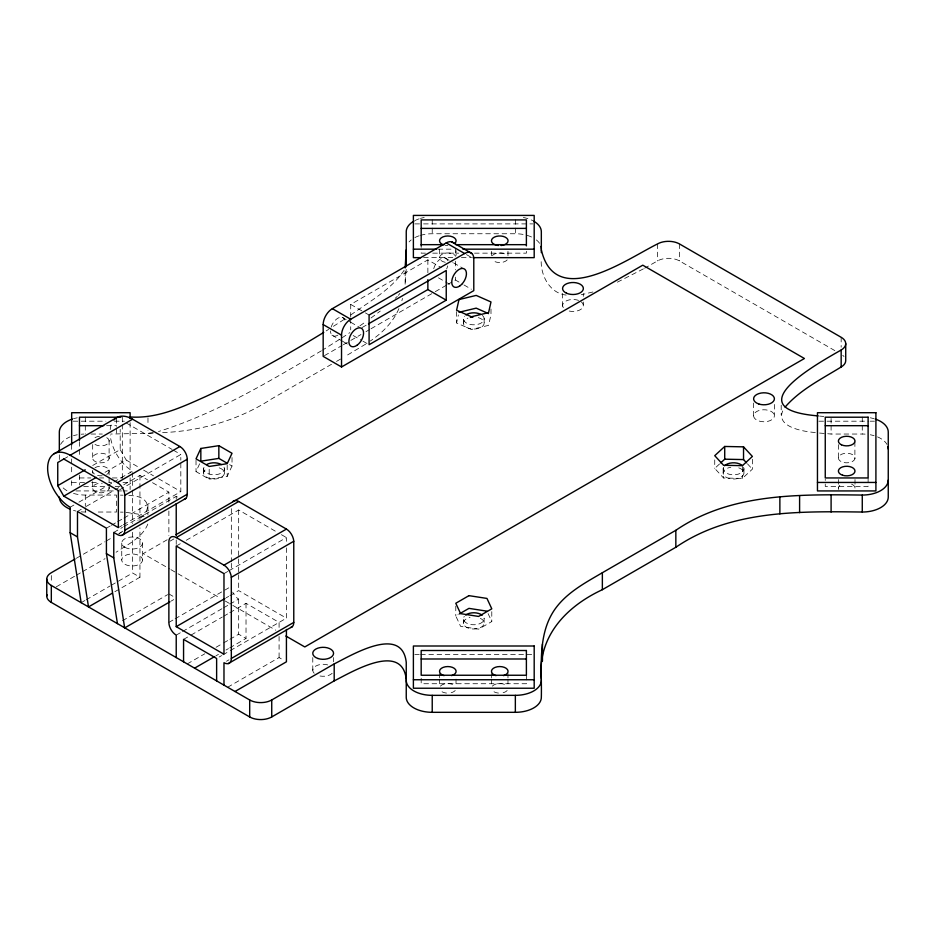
<?xml version="1.0" encoding="UTF-8"?>
<svg xmlns="http://www.w3.org/2000/svg" width="935" height="935" viewBox="0 0 935 935"><rect width="100%" height="100%" fill="white"/><g stroke="black" fill="none" stroke-linecap="round" stroke-linejoin="round"><path stroke-width="0.7" stroke-dasharray="4.67 3.51" d="M406.187 269.362L405.135 284.93L405.135 269.373M128.855 495.597C148.139 495.188 154.555 508.885 137.819 520.316M490.992 309.029L490.992 314.686L488.584 325.357L471.38 329.482L456.584 322.949L458.384 314.943M401.875 300.708L402.494 298.394M815.32 432.508C802.99 431.666 772.345 426.43 784.301 408.081M147.812 524.079C142.342 537.683 127.627 544.521 116.092 552.246M404.13 270.262C390.982 290.049 368.717 301.853 349.865 315.656M398.918 308.573C393.226 322.213 382.286 332.872 370.248 341.076M232.02 457.519L232.02 466.004L227.193 476.394L209.195 479.188L196.023 471.579L199.634 463.783M398.322 295.378L399.923 293.426M395.189 298.347L397.281 296.36M752.383 459.272L752.383 469.171L742.402 478.393L723.573 478.007L714.737 468.412L719.728 463.795M371.031 317.993L380.264 311.063M359.94 325.812L366.567 321.173M344.22 319.396L329.81 328.617M341.965 337.862L349.865 332.626M326.163 330.932L328.594 329.389M339.534 339.405L322.587 350.076M119.586 533.207L122.789 531.173M365.667 344.138L345.214 356.375M321.395 350.8C269.233 381.48 216.523 413.352 158.471 431.549M63.79 459.027L67.741 456.748M350.718 317.14L350.718 304.413L427.868 259.872L441.343 267.655M92.717 465.478L120.194 449.606L120.194 429.352M105.012 472.35L126.248 460.09L138.649 467.243M362.102 327.542L367.163 324.62M324.422 355.651L342.058 345.471M343.32 344.746L349.62 341.111M350.882 340.375L360.957 334.566M365.994 331.656L369.769 329.471M371.031 328.746L434.004 292.386M435.266 291.662L446.603 285.117M447.865 284.392L455.415 280.021L462.767 284.263M70.148 507.237L73.888 505.064M78.891 502.188L106.368 486.317M107.618 485.604L112.609 482.717M113.86 481.992L132.595 471.17A31.825 18.373 60 0 1 110.213 434.985M331.516 364.288L271.734 398.801C238.846 420.177 200.312 431.304 161.206 432.671M336.495 361.413L342.724 357.813M77.488 511.48L81.24 509.306M86.23 506.431L113.708 490.559M114.958 489.835L118.71 487.673M123.701 484.798L139.946 475.412L147.485 479.772M119.61 489.811L180.817 454.468L180.817 460.184M106.415 528.182L110.166 526.019M111.417 525.295L116.407 522.408M117.658 521.683L122.66 518.808M123.911 518.083L168.873 492.126L168.873 502.305M118.359 527.644L122.111 525.482M123.362 524.757L180.817 491.588L180.817 461.609M113.766 532.424L122.508 527.375M123.759 526.65L176.224 496.368L179.894 498.484M76.296 558.3L105.024 541.716M106.274 540.991L112.516 537.38M118.687 533.815L121.188 532.377M56.31 586.806L75.045 575.983M76.296 575.27L81.287 572.384M82.537 571.659L105.024 558.674M167.19 539.752L143.16 553.625L169.679 568.936M170.123 541.096L173.875 538.934M176.224 546.052L181.215 543.165M186.217 540.29L238.67 509.996L276.374 531.77M81.158 602.678L84.921 600.504M86.184 599.779L110.014 586.023M111.265 585.298L132.595 572.98L139.946 577.222L139.946 527.772M114.853 591.715L139.946 577.222M122.462 620.723L167.622 594.648M171.198 601.065L173.711 599.615M223.979 573.622L227.731 571.46M228.97 570.747L286.426 537.567L286.426 541.891M168.873 622.406L173.875 619.531M175.114 618.806L228.83 587.799M226.188 597.804L228.678 596.366M229.928 595.642L238.67 590.593L286.426 618.175L286.426 547.641M176.224 635.134L181.215 632.259M182.465 631.534L222.436 608.451M223.687 607.738L228.678 604.851M229.928 604.127L238.67 599.078A10.39 5.996 60 0 1 232.733 592.147M183.564 639.376L189.817 635.777M191.067 635.052L222.285 617.03M223.535 616.305L228.537 613.418M229.788 612.694L246.022 603.32L279.086 622.406L279.086 629.442M187.245 663.92L204.8 653.787M216.09 647.265L222.366 643.642M223.617 642.918L228.643 640.019M229.893 639.295L238.67 634.222L246.022 638.465L246.022 603.32M215.915 655.856L218.428 654.406M225.954 650.059L228.456 648.61M229.718 647.885L246.022 638.465M219.129 657.024L221.63 655.587M222.881 654.862L229.122 651.263M230.22 650.62L286.426 618.175M226.48 661.267L228.97 659.829M227.649 687.248L279.086 657.562L283.983 660.39M491.787 611.654L491.787 621.553L478.615 629.162L460.616 626.38L455.789 615.978L458.185 614.599M834.838 350.613L679.511 260.935A15.591 8.999 0 0 0 657.469 260.935L644.636 268.193M643.385 268.883L614.856 283.457M592.919 291.977L581.301 294.724M153.282 432.625L147.975 433.396L147.975 430.567M153.141 433.174L110.809 434.039M414.848 223.897L422.129 223.897M423.578 223.897L532.728 223.897M420.434 235.386A25.981 14.995 0 0 1 432.227 233.75L515.349 233.75A25.981 14.995 0 0 1 523.378 234.475M438.129 249.166L454.141 249.166M425.507 253.151L421.182 253.151L421.182 248.909M432.718 253.151L458.653 253.151M474.512 253.151L526.393 253.151L526.393 248.909M423.578 257.651L454.141 257.651M461.423 257.651L471.602 257.651M73.094 421.194L105.877 421.194M114.432 421.194L124.413 421.194M818.885 421.194L868.779 421.194M870.204 421.194L874.482 421.194M106.602 425.694L116.606 425.694M90.975 434.039L102.312 434.039M819.563 433.057L831.098 434.039L862.269 434.039A25.981 14.995 0 0 1 866.336 434.226M79.463 477.949L90.894 477.949M99.461 477.949L103.75 477.949M112.317 477.949L122.321 477.949M71.668 482.448L84.501 482.448M91.63 482.448L98.748 482.448M108.729 482.448L111.581 482.448M122.988 482.448L130.117 482.448M83.741 486.434L108.039 486.434M115.18 486.434L122.321 486.434M75.945 490.933L115.858 490.933M117.284 490.933L121.562 490.933M122.988 490.933L127.265 490.933M73.514 493.423A25.981 14.995 0 0 0 85.307 495.059L116.478 495.059L116.478 512.029L95.218 512.029M81.24 511.842A25.981 14.995 0 0 0 85.307 512.029L88.135 512.029M414.848 654.488L419.219 654.488M420.668 654.488L532.728 654.488M120.44 495.141L123.069 495.199M120.44 512.111L123.069 512.158M125.968 512.357L138.029 514.11L144.154 516.599M819.563 416.087L823.887 416.461M566.213 295.086C549.009 293.204 539.834 273.943 541.33 258.259M466.436 254.577L473.788 258.808M445.048 257.943L452.388 262.186M453.615 262.887L462.194 267.842M463.994 284.976L471.345 289.219M438.457 277.835L449.875 284.427M350.718 304.413L364.194 312.197M365.41 312.898L369.091 315.025M342.187 317.327L349.924 321.804M350.754 322.271L359.32 327.227M353.173 335.525L361.74 340.469M362.967 341.182L369.091 344.711M331.913 335.104L342.935 341.462M343.344 341.696L349.059 345.003M229.624 464.625L232.02 466.004M126.248 422.971L172.133 449.454M173.372 450.179L180.817 454.468M281.4 534.668L286.426 537.567M143.604 470.106L153.527 475.833M158.494 478.697L180.817 491.588M152.522 482.682L168.873 492.126M170.941 569.672L220.192 598.108M225.242 601.018L231.553 604.664M232.815 605.401L275.755 630.19M168.873 593.924L173.77 596.752M747.474 463.842L752.383 469.171M120.194 449.606L126.248 460.09M488.093 613.582L491.787 621.553M868.112 477.949L868.112 486.434L825.254 486.434L825.254 479.199M862.269 417.068L862.269 424.139M862.269 425.554L862.269 434.039M854.894 441.823L854.894 458.781A8.31 4.804 0 0 1 841.453 461.761A8.31 4.804 0 0 1 843.709 453.557A8.31 4.804 0 0 1 854.894 458.781M854.999 479.55L854.999 488.035M841.161 337.29L841.161 347.189M838.473 444.651L838.473 458.781M838.379 479.55L838.379 488.035M831.098 418.483L831.098 424.139M831.098 425.554L831.098 434.039M781.204 405.171L781.204 415.07M774.402 404.458L774.402 415.771A10.39 5.996 0 0 1 758.811 420.96A10.39 5.996 0 0 1 758.811 410.57A10.39 5.996 0 0 1 774.402 415.771M753.622 403.043L753.622 415.771M743.944 468.786L743.944 473.028M742.402 467.079L742.402 478.393M723.573 468.108L723.573 478.007M723.164 468.786L723.164 473.028M714.737 459.926L714.737 468.412M679.511 243.965L679.511 260.935M657.469 243.965L657.469 260.935M583.311 293.52L583.311 296.348M583.311 302.005L583.311 304.833M562.648 293.391L562.648 306.119M526.393 675.245L526.393 683.73L421.182 683.73L421.182 676.449M515.349 219.608L515.349 226.679M515.349 228.093L515.349 233.75M507.974 251.34L507.974 255.664M507.974 673.516L507.974 677.758M507.974 679.09L507.974 686.243M491.553 251.34L491.553 255.664M491.553 673.516L491.553 677.758M491.553 679.09L491.553 686.243M484.155 318.356L484.155 322.598M484.12 622.371L484.12 618.128A10.39 5.996 0 0 1 472.175 624.697A10.39 5.996 0 0 1 464.286 616.34M463.433 319.279L463.433 323.522M463.456 619.402L463.456 623.645M456.584 311.635L456.584 322.949M456.128 250.673L456.128 256.33M456.023 679.09L456.023 686.243M455.789 606.09L455.789 615.978M455.415 248.207L455.415 255.442M455.415 261.227L455.415 269.899M455.415 277.134L455.415 280.021M439.602 673.516L439.602 677.758M439.602 679.09L439.602 686.243M439.497 249.259L439.497 257.744M432.227 219.608L432.227 226.679M432.227 228.093L432.227 233.75M427.868 259.872L427.868 275.428M421.182 244.666L421.182 247.494M350.718 318.555L350.718 329.868M333.561 657.562L333.561 661.805M312.781 657.562L312.781 670.29M279.086 636.466L279.086 657.562M238.67 509.996L238.67 557.494M238.67 558.931L238.67 573.33M238.67 574.768L238.67 590.593M238.67 599.078L238.67 634.222M231.331 508.64L231.331 561.888M231.331 563.326L231.331 569.088M227.193 465.092L227.193 476.394M224.412 468.786L224.412 473.028M209.195 469.288L209.195 479.188M203.631 468.786L203.631 473.028M196.023 460.265L196.023 471.579M176.224 496.368L176.224 499.267M176.224 539.998L176.224 544.357M168.873 511.024L168.873 535.755M147.975 417.84L147.975 424.911M147.917 504.958L147.917 514.858M142.529 543.025L142.529 559.995A10.39 5.996 0 0 1 126.938 565.184A10.39 5.996 0 0 1 126.938 554.794A10.39 5.996 0 0 1 142.529 559.995M139.946 475.412L139.946 520.503M132.595 472.631L132.595 488.631M132.595 490.08L132.595 523.53M132.595 532.26L132.595 572.98M130.117 422.643L130.117 472.28M130.117 477.855L130.117 489.519M122.321 417.209L122.321 422.994M122.321 424.443L122.321 480.648M121.749 543.025L121.749 559.995M116.478 418.483L116.478 426.968M116.478 428.382L116.478 434.039M109.103 440.315L109.103 458.781A8.31 4.804 0 0 1 95.662 461.761A8.31 4.804 0 0 1 97.906 453.557A8.31 4.804 0 0 1 109.103 458.781M109.103 470.317L109.103 476.055M109.103 477.388L109.103 483.126M109.103 484.54L109.103 488.783M92.682 444.557L92.682 458.781M92.682 470.317L92.682 473.145M92.682 481.618L92.682 488.783M85.307 417.068L85.307 424.139M85.307 425.554L85.307 434.039M85.307 495.059L85.307 506.373M85.307 507.787L85.307 512.029M79.463 441.6L79.463 457.706M79.463 475.062L79.463 485.02M71.668 444.674L71.668 451.71M71.668 458.968L71.668 475.19M71.668 480.765L71.668 488.105M59.326 454.854L59.326 459.704M51.32 575.551L51.32 582.622M507.167 259.918A8.31 4.804 0 0 1 499.769 262.536A8.31 4.804 0 0 1 492.359 259.918M492.359 255.559A8.31 4.804 0 0 1 499.769 252.941A8.31 4.804 0 0 1 507.167 255.559M445.247 262.303A8.31 4.804 0 0 1 441.939 254.343A8.31 4.804 0 0 1 455.719 256.26M109.103 487.275A8.31 4.804 0 0 1 101.331 492.827A8.31 4.804 0 0 1 92.588 487.778A8.31 4.804 0 0 1 102.195 483.29M75.992 511.036A25.981 14.995 0 0 1 73.514 510.393M60.6 444.406A25.981 14.995 0 0 1 70.031 436.902M73.514 435.675A25.981 14.995 0 0 1 77.278 434.775M81.24 434.226A25.981 14.995 0 0 1 83.951 434.062M527.141 235.386A25.981 14.995 0 0 1 532.74 237.595M536.363 239.933A25.981 14.995 0 0 1 540.056 244.105M409.086 241.931A25.981 14.995 0 0 1 411.213 239.933M414.848 237.595A25.981 14.995 0 0 1 419.242 235.76M851.575 484.143A8.31 4.804 0 0 1 854.59 489.519M838.777 489.519A8.31 4.804 0 0 1 841.804 484.143M455.216 690.497A8.31 4.804 0 0 1 449.116 693.069M446.509 693.069A8.31 4.804 0 0 1 440.408 690.497M440.408 686.15A8.31 4.804 0 0 1 447.807 683.52A8.31 4.804 0 0 1 455.216 686.15M507.167 690.497A8.31 4.804 0 0 1 501.067 693.069M498.46 693.069A8.31 4.804 0 0 1 492.359 690.497M492.359 686.15A8.31 4.804 0 0 1 499.769 683.52A8.31 4.804 0 0 1 507.167 686.15M842.751 355.335A15.591 8.999 0 0 1 844.024 356.539M870.298 434.775A25.981 14.995 0 0 1 874.061 435.675M877.544 436.902A25.981 14.995 0 0 1 886.976 444.406M870.298 417.805A25.981 14.995 0 0 1 874.061 418.705M523.378 217.516A25.981 14.995 0 0 1 532.74 220.637M414.848 220.637A25.981 14.995 0 0 1 419.242 218.79M420.434 218.416A25.981 14.995 0 0 1 424.198 217.516M73.514 418.705A25.981 14.995 0 0 1 77.278 417.805M66.934 490.665A25.981 14.995 0 0 1 62.154 486.866M447.807 245.578A8.31 4.804 0 0 1 445.247 245.344M95.008 467.664A8.31 4.804 0 0 1 106.765 467.664A8.31 4.804 0 0 1 106.765 474.454M102.195 475.798A8.31 4.804 0 0 1 92.682 471.813M106.765 437.673A8.31 4.804 0 0 1 106.765 444.464A8.31 4.804 0 0 1 95.008 444.464M95.008 437.673A8.31 4.804 0 0 1 99.589 436.329M110.213 429.562A31.825 18.373 60 0 1 111.803 423.251M480.321 618.339A10.39 5.996 0 0 1 480.613 627.537A10.39 5.996 0 0 1 464.894 626.111A10.39 5.996 0 0 1 470.048 617.416M482.367 315.422A10.39 5.996 0 0 1 474.583 324.796A10.39 5.996 0 0 1 464.414 316.229M478.276 317.643A10.39 5.996 0 0 1 482.238 326.549A10.39 5.996 0 0 1 466.366 327.25A10.39 5.996 0 0 1 467.921 318.11M224.061 467.243A10.39 5.996 0 0 1 212.666 474.735A10.39 5.996 0 0 1 205.022 465.794M219.211 467.839A10.39 5.996 0 0 1 222.53 476.476A10.39 5.996 0 0 1 207.336 477.633A10.39 5.996 0 0 1 206.67 468.786M331.154 327.11A10.39 5.996 -60 0 1 338.248 317.993A10.39 5.996 -60 0 1 344.851 320.027M337.862 335.174A10.39 5.996 -60 0 1 330.511 330.932M433.735 268.707A10.39 5.996 -60 0 1 440.724 258.808A10.39 5.996 -60 0 1 447.713 260.643M447.713 265.879A10.39 5.996 -60 0 1 446.673 268.848M743.594 467.243A10.39 5.996 0 0 1 733.554 474.793A10.39 5.996 0 0 1 723.526 467.243M738.755 467.839A10.39 5.996 0 0 1 740.906 477.271A10.39 5.996 0 0 1 724.555 476.032A10.39 5.996 0 0 1 730.866 467.243M332.17 673.282A10.39 5.996 0 0 1 317.97 675.479M314.172 673.282A10.39 5.996 0 0 1 315.82 666.047A10.39 5.996 0 0 1 328.36 665.089M581.371 301.935A10.39 5.996 0 0 1 581.067 309.24A10.39 5.996 0 0 1 568.772 310.958M563.291 307.638A10.39 5.996 0 0 1 566.855 300.626A10.39 5.996 0 0 1 579.501 300.801M124.787 547.267A10.39 5.996 0 0 0 142.178 544.579A10.39 5.996 0 0 0 129.451 537.228A10.39 5.996 0 0 0 124.787 547.267"/><path stroke-width="1.4" d="M406.246 249.774L405.135 267.959M541.33 679.324C537.274 636.641 566.236 606.453 602.362 589.693L675.841 547.267C730.328 509.996 799.086 511.27 862.269 512.029A25.981 14.995 0 0 0 888.25 497.034L888.25 432.063A25.981 14.995 0 0 0 875.265 419.079M200.838 448.461L196.023 458.851L209.195 466.46L227.193 463.678L232.02 453.276L218.848 445.668L200.838 448.461L200.838 461.189L218.848 458.395L227.228 463.246M785.073 407.122C800.29 389.591 821.678 379.014 841.161 366.988A15.591 8.999 0 0 0 845.719 360.618L845.719 343.648M724.719 446.462L714.737 455.684L723.573 465.279L742.402 465.665L752.383 456.444L743.535 446.848L724.719 446.462L724.719 459.19L720.721 462.883M323.779 332.381C285.923 355.639 247.004 377.237 206.752 396.066C182.547 406.9 157.325 418.903 130.094 416.963M541.33 249.774C555.156 310.362 626.789 259.1 657.469 243.965A15.591 8.999 0 0 1 679.511 243.965L841.161 337.29A15.591 8.999 0 0 1 841.161 350.017C812.994 366.029 736.78 409.168 818.148 415.9M888.25 480.064A25.981 14.995 0 0 1 862.269 495.059C799.086 494.311 730.328 493.037 675.841 530.297L602.362 572.723C585.228 582.785 566.809 592.533 555.016 609.106C537.041 634.666 542.055 668.128 541.33 697.323A25.981 14.995 0 0 1 515.349 712.318L432.227 712.318A25.981 14.995 0 0 1 406.246 697.323L406.246 662.354C402.038 624.603 351.876 655.038 334.192 663.92L271.734 699.976A15.591 8.999 0 0 1 249.692 699.976L51.32 585.45A15.591 8.999 0 0 1 51.32 572.723L75.045 559.013M54.23 453.697L116.688 417.629M63.989 458.91L57.748 462.521L57.748 485.662L63.79 496.146L118.359 527.644L118.359 490.524L63.79 459.027M81.158 602.678L70.148 532.681L70.148 507.237A31.825 18.373 60 0 1 47.638 468.26A31.825 18.373 60 0 1 70.148 455.263L132.595 419.207L179.894 446.521A10.39 5.996 60 0 1 187.245 459.249L187.245 494.241A10.39 5.996 60 0 1 184.218 499.36M446.24 242.901L464.601 253.514A12.985 7.503 -60 0 1 473.788 258.808L473.788 290.633L341.532 366.988L323.171 356.375L323.171 324.562A12.985 7.503 -60 0 1 332.357 308.655L446.24 242.901A12.985 7.503 -60 0 1 453.662 242.983M57.748 485.662L85.225 469.802M341.532 366.988L341.532 335.174A12.985 7.503 -60 0 1 350.718 319.256L464.601 253.514M63.79 496.146L96.27 477.388M368.425 323.884L427.868 289.57L446.24 300.17L446.24 270.484L369.091 315.025L369.091 344.711L446.24 300.17M70.148 455.263L117.436 482.577L179.894 446.521M169.948 601.789L124.671 627.934L113.766 557.868L113.766 532.424L117.436 534.539A10.39 5.996 60 0 0 124.787 530.297L124.787 495.305L187.245 459.249M124.787 530.297L187.245 494.241M121.76 535.416L185.843 498.413M176.049 534.645L642.777 265.178L804.416 358.502L304.798 646.95L285.853 636.022M176.224 657.562L176.224 635.134A10.39 5.996 60 0 1 168.873 622.406L168.873 541.809A10.39 5.996 60 0 1 176.224 537.567L238.67 501.511L286.426 529.081A10.39 5.996 60 0 1 293.765 541.271L293.777 622.406A10.39 5.996 60 0 1 290.75 627.525M112.34 593.164L88.509 606.92L77.488 536.924L77.488 511.48L106.415 528.182L106.415 553.625L117.436 623.622M176.224 537.567L223.979 565.149L286.426 529.081M223.979 685.133L223.979 662.716A10.39 5.996 60 0 0 231.331 658.462L231.307 577.327L293.765 541.271M176.224 626.649L223.979 654.231L223.979 573.622L176.224 546.052L176.224 626.649L224.938 598.529M194.585 668.163L214.664 656.58M231.331 658.462L293.777 622.406M228.292 663.581L292.375 626.59M235.001 691.491L286.426 661.805L286.426 629.465M46.937 594.648A15.591 8.999 0 0 0 51.32 602.409L249.692 716.946A15.591 8.999 0 0 0 271.734 716.946L334.192 680.89C351.876 672.008 402.038 641.562 406.246 679.324M459.377 613.909L468.961 608.369L486.971 611.163M458.992 312.278L476.195 308.141L488.526 313.599M421.182 228.397L526.393 228.397M421.182 244.666L444.242 244.666M455.777 244.666L526.393 244.666M413.387 249.166L436.68 249.166M462.872 249.166L534.189 249.166M420.668 257.651L413.387 257.651L413.387 215.412L534.189 215.412L534.189 257.651L473.063 257.651M120.895 417.209L79.463 417.209L79.463 440.35M79.463 425.694L103.75 425.694M825.254 425.694L868.112 425.694M817.459 482.448L875.908 482.448M421.182 658.988L526.393 658.988M413.387 679.745L534.189 679.745M406.246 680.353A25.981 14.995 0 0 0 432.227 695.348L515.349 695.348A25.981 14.995 0 0 0 541.33 680.353M724.719 459.19L743.535 459.576L746.492 462.767M451.64 241.814L472.035 253.595M332.357 308.655L350.718 319.256M323.171 324.562L341.532 335.174M70.148 532.681L77.488 536.924M106.415 553.625L113.766 557.868M862.269 495.059L862.269 512.029M841.161 350.017L841.161 366.988M831.098 495.059L831.098 512.029M799.6 495.702L799.6 512.672M779.872 496.906L779.872 513.876M743.535 446.848L743.535 459.576M675.841 530.297L675.841 547.267M602.362 572.723L602.362 589.693M542.44 644.168L542.44 661.138M541.33 252.602L541.33 231.775A25.981 14.995 0 0 0 533.721 221.174M526.393 245.87L526.393 219.912L421.182 219.912L421.182 245.87M515.349 695.348L515.349 712.318M432.227 695.348L432.227 712.318M427.868 279.67L427.868 289.57M406.246 266.744L406.246 231.775A25.981 14.995 0 0 1 413.854 221.174M334.192 663.92L334.192 680.89M271.734 699.976L271.734 716.946M249.692 699.976L249.692 716.946M218.848 445.668L218.848 458.395M216.628 680.89L216.628 658.474L183.564 639.376L183.564 661.805M176.224 503.638L176.224 535.626M130.117 418.518L130.117 412.709L71.668 412.709L71.668 444.674M59.326 452.435L59.326 432.063A25.981 14.995 0 0 1 72.322 419.079M51.32 585.45L51.32 602.409M46.75 579.081L46.75 596.051M70.031 509.166A25.981 14.995 0 0 1 59.326 497.034M541.014 246.396A25.981 14.995 0 0 1 541.33 248.745M887.934 446.696A25.981 14.995 0 0 1 888.25 449.034M498.46 245.519A8.31 4.804 0 0 1 492.792 238.156A8.31 4.804 0 0 1 506.735 238.156A8.31 4.804 0 0 1 501.067 245.519M442.921 244.654A8.31 4.804 0 0 1 441.086 237.957A8.31 4.804 0 0 1 452.704 236.894A8.31 4.804 0 0 1 454.539 243.591M495.994 675.631A8.31 4.804 0 0 1 493.306 668.338A8.31 4.804 0 0 1 506.221 668.338A8.31 4.804 0 0 1 503.544 675.631M444.043 675.631A8.31 4.804 0 0 1 441.355 668.338A8.31 4.804 0 0 1 454.27 668.338A8.31 4.804 0 0 1 451.582 675.631M465.7 614.996A10.39 5.996 0 0 1 482.191 615.23M465.899 314.908A10.39 5.996 0 0 1 480.555 314.265M470.34 317.397A10.39 5.996 0 0 1 472.993 317.07M206.67 464.555A10.39 5.996 0 0 1 221.373 464.555M113.883 419.955A31.825 18.373 60 0 1 132.595 419.207M117.436 482.577A10.39 5.996 60 0 1 124.787 495.305M232.733 501.581A10.39 5.996 60 0 1 238.67 501.511M223.979 565.149A10.39 5.996 60 0 1 231.307 577.327M724.555 465.794A10.39 5.996 0 0 1 742.554 465.794M458.992 299.551L456.584 310.221L471.38 316.755L488.584 312.629L490.992 301.958L476.195 295.425L458.992 299.551M468.961 595.653L455.789 603.262L460.616 613.652L478.615 616.434L491.787 608.825L486.971 598.435L468.961 595.653M875.908 412.709L817.459 412.709L817.459 490.933L875.908 490.933L875.908 412.709M868.112 417.209L825.254 417.209L825.254 477.949L868.112 477.949L868.112 417.209M534.189 646.003L413.387 646.003L413.387 688.23L534.189 688.23L534.189 646.003M526.393 650.503L421.182 650.503L421.182 675.245L526.393 675.245L526.393 650.503M842.529 475.214A8.31 4.804 0 0 0 854.999 471.065A8.31 4.804 0 0 0 842.529 466.904A8.31 4.804 0 0 0 842.529 475.214M841.453 444.803A8.31 4.804 0 0 0 854.894 441.823A8.31 4.804 0 0 0 843.709 436.587A8.31 4.804 0 0 0 841.453 444.803M459.856 285.9A10.39 5.996 -60 0 0 465.034 269.479A10.39 5.996 -60 0 0 452.376 278.326A10.39 5.996 -60 0 0 459.856 285.9M356.995 345.284A10.39 5.996 -60 0 0 362.172 328.875A10.39 5.996 -60 0 0 349.515 337.71A10.39 5.996 -60 0 0 356.995 345.284M566.458 293.181A10.39 5.996 0 0 0 583.241 289.429A10.39 5.996 0 0 0 569.24 282.908A10.39 5.996 0 0 0 566.458 293.181M758.811 403.99A10.39 5.996 0 0 0 774.402 398.801A10.39 5.996 0 0 0 758.811 393.6A10.39 5.996 0 0 0 758.811 403.99M317.97 658.509A10.39 5.996 0 0 0 333.561 653.32A10.39 5.996 0 0 0 317.97 648.119A10.39 5.996 0 0 0 317.97 658.509"/></g></svg>
